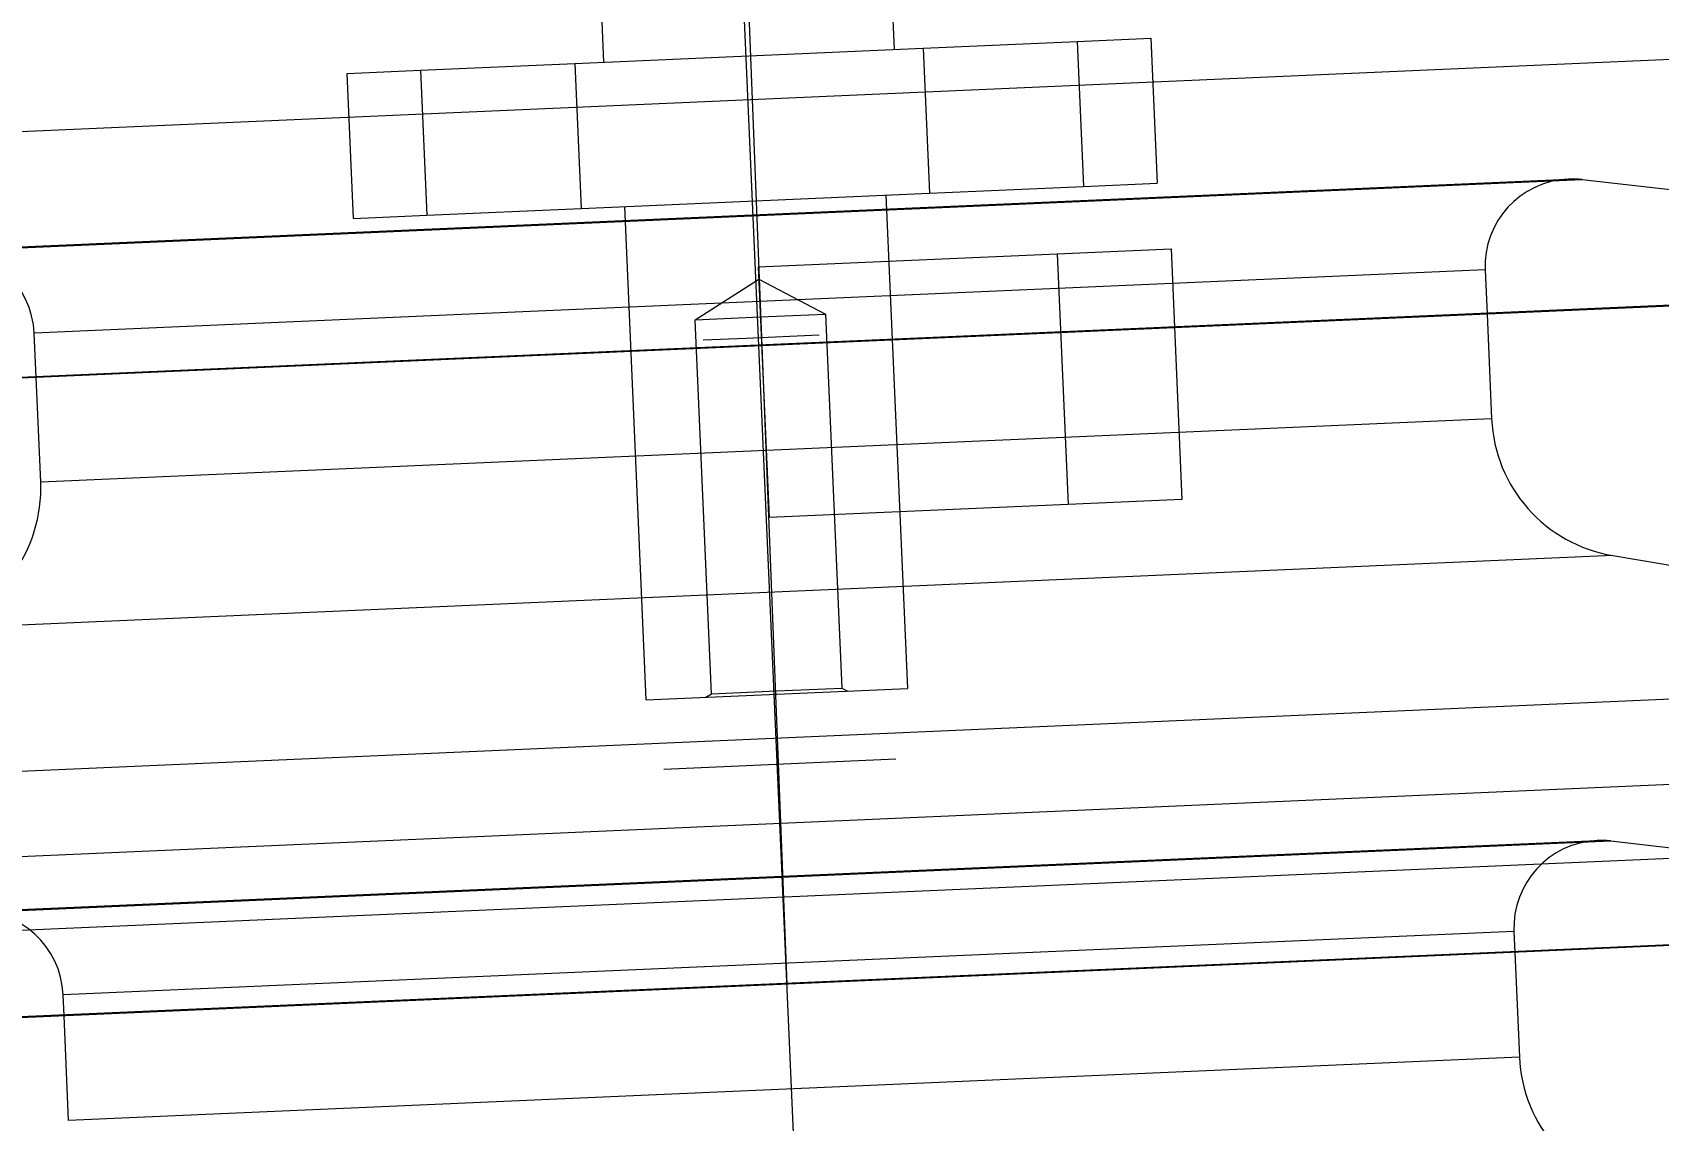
# Model space of a CAD drawing. Header units: millimetres. Extents: x 89051 to 218395, y -330386 to -125649.
# Drawn here: x 90399 to 90455, y -132445.9 to -132408.5 of the extents above; entities that cross this region are included whole.
import ezdxf

# ---------------------------------------------------------------- set-up
doc = ezdxf.new("R2010")
doc.units = ezdxf.units.MM
doc.header["$LTSCALE"] = 13
for name, pattern in [('ACAD_ISO04W100', [30, 24, -3, 0, -3]), ('CENTER', [50.8, 31.75, -6.35, 6.35, -6.35]), ('HIDDEN', [9.525, 6.35, -3.175])]:
    doc.linetypes.add(name, pattern=pattern)
doc.layers.get('0').update_dxf_attribs({"color": 1, "linetype": 'CENTER'})
doc.layers.add('标注、文本', color=3, linetype='Continuous', lineweight=25)
doc.layers.add('铁心', color=3, linetype='Continuous', lineweight=0)
doc.styles.get("Standard").update_dxf_attribs({"font": 'gbenor.shx', "bigfont": 'gbcbig.shx'})
doc.dimstyles.new('1-15', dxfattribs={"dimscale": 20, "dimtxt": 3.5, "dimasz": 2, "dimexe": 1.5, "dimexo": 0.5, "dimgap": 0.5, "dimtad": 1, "dimtoh": 1, "dimdec": 1, "dimdsep": 46, "dimtxsty": 'Standard', "dimcen": 2.5, "dimclrd": 3, "dimclre": 3, "dimclrt": 3, "dimadec": 0, "dimazin": 2, "dimtfac": 1, "dimtdec": 1, "dimtmove": 0, "dimatfit": 2, "dimfxl": 1, "dimarcsym": 0})

# ---------------------------------------------------------------- blocks, each defined once
blk = doc.blocks.new('125506')
at = {"color": 7, "linetype": 'HIDDEN', "lineweight": 0}
for p, q in [((72064.777, -123533.099), (72065.82, -123539.684)), ((72059.236, -123540.727), (72058.193, -123534.142)), ((72069.977, -123539.025), (72071.647, -123538.761)), ((72071.647, -123538.761), (72072.169, -123542.053)), ((72066.481, -123539.579), (72069.977, -123539.025)), ((72069.977, -123539.025), (72070.498, -123542.318)), ((72058.574, -123540.831), (72066.481, -123539.579)), ((72066.481, -123539.579), (72067.003, -123542.871)), ((72026.343, -123552.655), (72100.789, -123540.864)), ((72044.356, -123546.802), (72081.848, -123540.864)), ((72044.662, -123546.728), (72081.535, -123540.888)), ((72055.079, -123541.385), (72058.574, -123540.831)), ((72058.574, -123540.831), (72059.096, -123544.124)), ((72081.848, -123540.864), (72100.789, -123540.864)), ((72053.408, -123541.65), (72055.079, -123541.385)), ((72055.079, -123541.385), (72055.6, -123544.677)), ((72053.93, -123544.942), (72053.408, -123541.65)), ((72070.498, -123542.318), (72072.169, -123542.053)), ((72067.003, -123542.871), (72070.498, -123542.318)), ((72059.096, -123544.124), (72067.003, -123542.871)), ((72079.873, -123543.176), (72046.95, -123548.391)), ((72066.012, -123543.028), (72067.785, -123554.222)), ((72079.873, -123543.176), (72080.031, -123544.176)), ((72070.069, -123543.918), (72072.655, -123543.508)), ((72072.655, -123543.508), (72073.556, -123549.197)), ((72061.859, -123555.161), (72060.086, -123543.967)), ((72063.286, -123544.992), (72070.069, -123543.918)), ((72070.069, -123543.918), (72070.97, -123549.607)), ((72055.6, -123544.677), (72059.096, -123544.124)), ((72053.93, -123544.942), (72055.6, -123544.677)), ((72063.286, -123544.992), (72064.187, -123550.681)), ((72061.985, -123546.366), (72063.331, -123545.276)), ((72063.331, -123545.276), (72064.948, -123545.897)), ((72063.466, -123546.131), (72064.948, -123545.897)), ((72064.948, -123545.897), (72066.292, -123554.381)), ((72061.985, -123546.366), (72063.466, -123546.131)), ((72063.329, -123554.85), (72061.985, -123546.366)), ((72062.223, -123546.803), (72063.201, -123546.648)), ((72063.201, -123546.648), (72064.857, -123546.386)), ((72047.108, -123549.391), (72046.95, -123548.391)), ((72073.556, -123549.197), (72070.97, -123549.607)), ((72070.97, -123549.607), (72064.187, -123550.681)), ((72061.859, -123555.161), (72067.785, -123554.222)), ((72064.81, -123554.615), (72066.292, -123554.381)), ((72066.292, -123554.381), (72066.435, -123554.436)), ((72063.209, -123554.947), (72063.329, -123554.85)), ((72063.329, -123554.85), (72064.81, -123554.615)), ((72031.929, -123566.619), (72099.791, -123555.871)), ((72046.733, -123561.809), (72084.225, -123555.871)), ((72047.039, -123561.736), (72083.912, -123555.896)), ((72062.439, -123556.691), (72067.707, -123555.856)), ((72084.225, -123555.871), (72099.791, -123555.871)), ((72082.25, -123558.184), (72049.327, -123563.398)), ((72082.25, -123558.184), (72082.326, -123558.662)), ((72049.403, -123563.877), (72049.327, -123563.398))]:
    blk.add_line(p, q, dxfattribs=at)
at = {"color": 8, "linetype": 'Continuous', "lineweight": 15}
for p, q in [((72100.629, -123535.195), (72024.743, -123547.214)), ((72080.407, -123546.551), (72047.484, -123551.766)), ((72083.525, -123549.359), (72045.387, -123555.399)), ((72099.631, -123550.203), (72030.33, -123561.179)), ((72101.502, -123551.887), (72029.071, -123563.359)), ((72101.766, -123553.558), (72029.336, -123565.03)), ((72082.702, -123561.037), (72049.779, -123566.252))]:
    blk.add_line(p, q, dxfattribs=at)
at = {"color": 7, "linetype": 'Continuous', "lineweight": 15}
for p, q in [((72101.102, -123540.839), (72026.038, -123552.728)), ((72080.031, -123544.176), (72080.407, -123546.551)), ((72047.484, -123551.766), (72047.108, -123549.391)), ((72083.525, -123549.359), (72099.631, -123550.203)), ((72100.104, -123555.846), (72031.624, -123566.693)), ((72082.326, -123558.662), (72082.702, -123561.037)), ((72049.779, -123566.252), (72049.403, -123563.877))]:
    blk.add_line(p, q, dxfattribs=at)
at = {"color": 7, "linetype": 'HIDDEN', "lineweight": 0}
for centre, start, end in [((72081.848, -123542.864), 99, 189), ((72081.848, -123542.864), 90, 99), ((72044.974, -123548.704), 9, 99), ((72084.225, -123557.871), 99, 189), ((72084.225, -123557.871), 90, 99), ((72047.351, -123563.711), 9, 99)]:
    blk.add_arc(centre, 2, start, end, dxfattribs=at)
at = {"color": 7, "linetype": 'Continuous', "lineweight": 15}
for centre, start, end in [((72083.7, -123546.03), 189, 267), ((72044.192, -123552.287), 291, 9), ((72085.994, -123560.516), 189, 267)]:
    blk.add_arc(centre, 3.333, start, end, dxfattribs=at)
at = {"layer": '标注、文本', "color": 1, "linetype": 'ACAD_ISO04W100', "lineweight": 15}
blk.add_line((72088.908, -123706.762), (72056.329, -123501.572), dxfattribs=at)
blk = doc.blocks.new('*D566')
at = {"layer": 'Defpoints', "color": 0, "transparency": 16777216}
for p in [(89907.54, -132350.354), (90434.584, -132350.354), (90205.531, -133473.985)]:
    blk.add_point(p, dxfattribs=at)
at = {"layer": '标注、文本', "color": 3, "lineweight": -2, "transparency": 16777216}
for p, q in [((90424.584, -132350.354), (89877.54, -132350.354)), ((89907.54, -133433.985), (89907.54, -132390.354)), ((90195.531, -133473.985), (89877.54, -133473.985))]:
    blk.add_line(p, q, dxfattribs=at)
at = {"layer": '标注、文本', "color": 3, "transparency": 16777216}
for points in [[(89900.873, -132390.354), (89914.206, -132390.354), (89907.54, -132350.354)], [(89900.873, -133433.985), (89914.206, -133433.985), (89907.54, -133473.985)]]:
    blk.add_solid(points, dxfattribs=at)
at = {"layer": '标注、文本', "color": 3, "transparency": 16777216, "insert": (89862.54, -132912.17), "char_height": 70, "attachment_point": 5, "rotation": 90}
blk.add_mtext('1170', dxfattribs=at)

msp = doc.modelspace()

# ---------------------------------------------------------------- linework, layer by layer
at = {"layer": '铁心'}
msp.add_lwpolyline([(90425.003, -132441.24), (90410.397, -132068.419), (90410.397, -132068.419)], dxfattribs=at)

# ---------------------------------------------------------------- block references
at = {"layer": '标注、文本', "xscale": 1.5, "yscale": 1.5, "zscale": 1.5, "rotation": 353.4999999999999}
msp.add_blockref('125506', (4002.465, 63946.394), dxfattribs=at)

# ---------------------------------------------------------------- dimensions: what is measured, and where the dimension line sits
at = {"layer": '标注、文本'}
dim = msp.add_linear_dim(base=(89907.54, -132350.354), p1=(90205.531, -133473.985), p2=(90434.584, -132350.354), angle=90, text='1170', dimstyle='1-15', dxfattribs=at)
dim.commit()
dim.dimension.update_dxf_attribs({"geometry": '*D566', "text_midpoint": (89862.54, -132912.17)})

doc.saveas('drawing.dxf')
